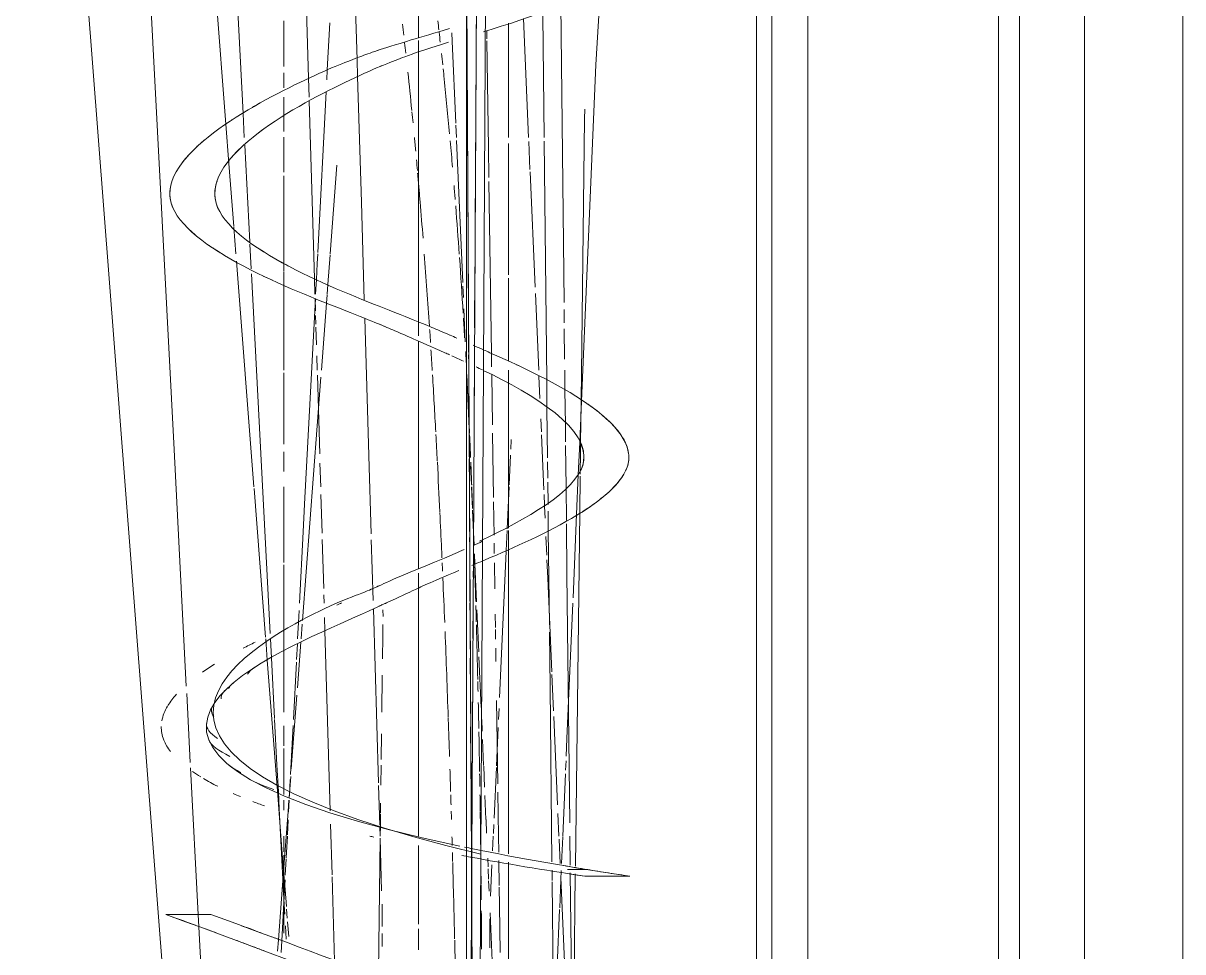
# Model space of a CAD drawing. Header units: inches. Extents: x -2349 to 1043, y -456 to 2193.
# Drawn here: x 992.51 to 998.95, y 372.18 to 377.34 of the extents above; entities that cross this region are included whole.
import ezdxf

# ---------------------------------------------------------------- set-up
doc = ezdxf.new("R2010")
doc.units = ezdxf.units.IN
doc.header["$MEASUREMENT"] = 0
for name, color, linetype, lineweight in [('5033_00_7th-9th Floors_Updated_dwg', 8, 'Continuous', 9), ('A-Shell', 7, 'Continuous', 9), ('A-WALL', 113, 'Continuous', 13), ('I-FURN', 30, 'Continuous', 9)]:
    doc.layers.add(name, color=color, linetype=linetype, lineweight=lineweight)

# ---------------------------------------------------------------- blocks, each defined once
blk = doc.blocks.new('5033_00_7th-9th Floors_Updated_dwg-8585573-7TH FLOOR POWER _ SIGNAL')
at = {"layer": 'A-Shell'}
for p, q in [((993.9543, 197.0785), (993.9543, 197.3324)), ((993.9543, 197.3324), (993.9543, 197.0785)), ((993.9543, 196.9604), (993.9543, 197.0443)), ((993.9543, 197.0443), (993.9543, 196.9604)), ((993.9543, 196.4908), (993.9543, 196.6851)), ((993.9543, 196.6851), (993.9543, 196.4908)), ((993.9543, 194.9785), (993.9543, 195.3765)), ((993.9543, 195.3765), (993.9543, 194.9785)), ((993.9543, 194.8265), (993.9543, 194.9361)), ((993.9543, 194.9361), (993.9543, 194.8265)), ((993.9543, 194.3206), (993.9543, 194.7429)), ((993.9543, 194.7429), (993.9543, 194.3206)), ((993.9543, 193.302), (993.9543, 193.4135)), ((993.9543, 193.4135), (993.9543, 193.302)), ((993.9543, 193.0322), (993.9543, 193.2876)), ((993.9543, 193.2876), (993.9543, 193.0322)), ((993.9543, 192.9442), (993.9543, 193.001)), ((993.9543, 193.001), (993.9543, 192.9442)), ((993.9543, 192.7129), (993.9543, 192.8009)), ((993.9543, 192.8009), (993.9543, 192.7129))]:
    blk.add_line(p, q, dxfattribs=at)
at = {"layer": 'A-Shell', "flags": 128}
for points in [[(993.9543, 196.717), (993.9543, 196.8032), (993.9543, 196.9079)], [(993.9543, 196.9079), (993.9543, 196.8032), (993.9543, 196.717)], [(993.9543, 195.9423), (993.9543, 195.989), (993.9543, 196.4704)], [(993.9543, 196.4704), (993.9543, 195.989), (993.9543, 195.9423)], [(993.9543, 195.3903), (993.9543, 195.8648), (993.9543, 195.9397)], [(993.9543, 195.9397), (993.9543, 195.8648), (993.9543, 195.3903)], [(993.9543, 193.4902), (993.9543, 193.8279), (993.9543, 193.9515), (993.9543, 194.3077)], [(993.9543, 194.3077), (993.9543, 193.9515), (993.9543, 193.8279), (993.9543, 193.4902)], [(993.9543, 192.2615), (993.9543, 192.3609), (993.9543, 192.5885), (993.9543, 192.6944)], [(993.9543, 192.6944), (993.9543, 192.5885), (993.9543, 192.3609), (993.9543, 192.2615)]]:
    blk.add_lwpolyline(points, dxfattribs=at)
blk = doc.blocks.new('Walls 1 - Walls 1-7438491-7TH FLOOR POWER _ SIGNAL')
at = {"layer": 'A-WALL', "lineweight": 9}
for p, q in [((996.8682, 298.7759), (996.8682, 435.4699)), ((998.4077, 435.4573), (998.4077, 298.7888)), ((998.046, 435.2491), (998.046, 298.7759)), ((997.9288, 435.1857), (997.9288, 298.7759)), ((998.9543, 434.4744), (998.9543, 299.7716)), ((996.5843, 401.0965), (996.5843, 334.6334)), ((996.6695, 401.0965), (996.6695, 334.6334))]:
    blk.add_line(p, q, dxfattribs=at)
blk = doc.blocks.new('Curtains_and_Valance_14992 - Curtains_and_Valance_14992-7816730-7TH FLOOR POWER _ SIGNAL')
at = {"layer": 'I-FURN'}
for p, q in [((-0.25, -0.3576), (-0.25, 0.8681)), ((0.1471, -24), (0.017, 0)), ((0.017, 0), (0.017, -24)), ((-0.7576, -0.5365), (-0.7439, -0.2746)), ((0.017, -0.2937), (0.017, -0.3523)), ((0.0185, -0.2766), (0.0189, -0.3463)), ((0.25, -0.2766), (0.25, -0.9111)), ((-0.25, -1.9369), (-0.25, -0.3733)), ((0.017, -0.3523), (0.017, -1.6242)), ((0.0189, -0.3518), (0.0232, -1.1481)), ((-0.7605, -0.5921), (-0.7576, -0.5365)), ((-0.8105, -1.551), (-0.764, -0.6586)), ((0.6737, -0.7537), (0.673, -0.8084)), ((0.673, -0.8084), (0.6538, -2.3753)), ((0.25, -0.9457), (0.25, -1.6746)), ((-0.7047, -1.0665), (-0.7418, -1.5584)), ((0.0232, -1.1484), (0.0255, -1.5584)), ((-0.8137, -1.6122), (-0.8109, -1.5584)), ((-0.7422, -1.5642), (-0.7547, -1.7293)), ((0.0256, -1.5842), (0.0274, -1.9155)), ((-0.8183, -1.7005), (-0.8137, -1.6122)), ((0.017, -1.641), (0.017, -2.0512)), ((-0.8227, -1.7832), (-0.8183, -1.7005)), ((-0.7547, -1.7293), (-0.7587, -1.7832)), ((0.25, -1.6934), (0.25, -1.7838)), ((-0.759, -1.787), (-0.7624, -1.8324)), ((0.25, -1.7838), (0.25, -2.1555)), ((-0.8836, -2.95), (-0.824, -1.8078)), ((-0.7624, -1.8324), (-0.7906, -2.2058)), ((-0.25, -2.0152), (-0.25, -1.9369)), ((0.0276, -1.9516), (0.0282, -2.0561)), ((-0.25, -3.3092), (-0.25, -2.0437)), ((0.017, -2.0512), (0.017, -2.1014)), ((0.0282, -2.0561), (0.0284, -2.1044)), ((0.017, -2.1027), (0.017, -2.1632)), ((0.0285, -2.1201), (0.0288, -2.1685)), ((-0.7935, -2.2441), (-0.8956, -3.5972)), ((0.017, -2.2481), (0.017, -2.9379)), ((0.029, -2.2058), (0.0311, -2.5917)), ((0.25, -2.2058), (0.25, -2.2802)), ((0.25, -2.2802), (0.25, -3.0832)), ((0.646, -2.6076), (0.6559, -2.3768)), ((0.6538, -2.3753), (0.6509, -2.6136)), ((0.0311, -2.5917), (0.0315, -2.6685)), ((0.6383, -2.7866), (0.646, -2.6076)), ((0.6509, -2.6136), (0.6503, -2.6621)), ((0.0316, -2.6976), (0.0324, -2.8456)), ((0.254, -2.8421), (0.2615, -2.6784)), ((0.6503, -2.6621), (0.6488, -2.7826)), ((0.6288, -3.0063), (0.6383, -2.7866)), ((0.6487, -2.7946), (0.6462, -2.9959)), ((0.0325, -2.8533), (0.033, -2.9413)), ((0.25, -2.9302), (0.2535, -2.8533)), ((-0.8916, -3.1042), (-0.8836, -2.95)), ((0.017, -2.9379), (0.017, -2.9965)), ((0.033, -2.9483), (0.0334, -3.0232)), ((0.2428, -3.0875), (0.25, -2.9302)), ((0.0334, -3.0232), (0.0338, -3.1027)), ((0.6088, -3.4715), (0.6288, -3.0063)), ((0.6462, -2.9959), (0.6221, -4.9627)), ((0.017, -3.0375), (0.017, -3.1552)), ((-0.9123, -3.5006), (-0.8916, -3.1042)), ((0.034, -3.1359), (0.0343, -3.1868)), ((0.2373, -3.2087), (0.2424, -3.0965)), ((0.25, -3.0965), (0.25, -3.2028)), ((0.2001, -4.0258), (0.2371, -3.2139)), ((0.25, -3.2028), (0.25, -4.8942)), ((0.017, -3.247), (0.017, -3.3021)), ((-0.25, -3.3875), (-0.25, -3.3331)), ((0.017, -3.3053), (0.017, -3.3499)), ((0.017, -3.3499), (0.017, -3.4176)), ((0.0351, -3.3315), (0.0356, -3.4347)), ((-0.25, -3.9709), (-0.25, -3.3875)), ((0.017, -3.4176), (0.017, -3.5006)), ((0.0356, -3.4347), (0.0359, -3.4887)), ((-0.9179, -3.6073), (-0.9144, -3.5413)), ((-0.4475, -3.574), (-0.448, -3.5377)), ((0.036, -3.5006), (0.0364, -3.5804)), ((0.5752, -4.2526), (0.6076, -3.5006)), ((-0.9227, -3.6998), (-0.9179, -3.6073)), ((0.0365, -3.5982), (0.0374, -3.7566)), ((-0.8971, -3.6174), (-0.9033, -3.6998)), ((-0.4489, -3.6843), (-0.4481, -3.6186)), ((0.017, -3.6321), (0.017, -3.6979)), ((-0.9286, -3.8136), (-0.9241, -3.7279)), ((-0.9046, -3.7175), (-0.9238, -3.9718)), ((-0.4505, -3.8104), (-0.4489, -3.6843)), ((0.017, -3.7387), (0.017, -3.8022)), ((-0.9461, -4.1479), (-0.9294, -3.8294)), ((0.017, -3.869), (0.017, -4.0076)), ((0.0376, -3.8055), (0.0386, -3.9887)), ((-0.4544, -4.1066), (-0.4517, -3.9001)), ((-0.25, -4.7953), (-0.25, -3.9709)), ((-0.9269, -4.012), (-0.9578, -4.4221)), ((0.017, -4.0463), (0.017, -4.2226)), ((0.0388, -4.0199), (0.0393, -4.1148)), ((0.1946, -4.1479), (0.1974, -4.0859)), ((-0.962, -4.4533), (-0.9477, -4.1799)), ((0.0397, -4.1878), (0.0407, -4.3727)), ((-0.4578, -4.3696), (-0.4559, -4.227)), ((0.017, -4.236), (0.017, -4.3737)), ((0.1829, -4.4058), (0.1926, -4.1926)), ((0.5709, -4.3515), (0.5752, -4.2526)), ((0.5676, -4.4292), (0.5699, -4.3763)), ((-0.4596, -4.512), (-0.4582, -4.4008)), ((0.017, -4.4287), (0.017, -4.6687)), ((0.0408, -4.3891), (0.0418, -4.568)), ((0.1697, -4.6953), (0.1825, -4.4135)), ((0.5519, -4.7953), (0.5668, -4.4488)), ((-0.961, -4.4651), (-0.9697, -4.5806)), ((-0.9682, -4.5714), (-0.9634, -4.4809)), ((0.0418, -4.568), (0.0422, -4.6504)), ((-0.9708, -4.5952), (-0.9757, -4.6591)), ((-0.9728, -4.6599), (-0.9694, -4.5952)), ((-0.4616, -4.6671), (-0.4609, -4.6121)), ((-0.9757, -4.6593), (-0.9971, -4.9426)), ((-0.9795, -4.7887), (-0.9751, -4.7044)), ((-0.4625, -4.7363), (-0.4616, -4.6709)), ((0.017, -4.6863), (0.017, -4.7825)), ((-0.4633, -4.7953), (-0.4625, -4.7363)), ((0.0426, -4.7234), (0.0429, -4.7677)), ((0.1658, -4.7811), (0.168, -4.732)), ((-0.9862, -4.9165), (-0.9798, -4.7953)), ((-0.473, -5.5504), (-0.4634, -4.8078)), ((0.1614, -4.8779), (0.1651, -4.7953)), ((0.5453, -4.9486), (0.5516, -4.8004)), ((-0.25, -5.2849), (-0.25, -4.8481)), ((-0.9975, -4.9479), (-1.0008, -4.9923)), ((-0.9912, -5.013), (-0.9865, -4.9226)), ((0.017, -4.9238), (0.017, -4.9891)), ((0.0436, -4.9121), (0.0448, -5.1248)), ((0.15, -5.1288), (0.1578, -4.956)), ((0.25, -4.9402), (0.25, -5.9239)), ((-1.0008, -4.9923), (-1.0294, -5.3715)), ((0.017, -4.9985), (0.017, -5.1847)), ((0.5347, -5.1945), (0.5436, -4.9876)), ((0.6885, -4.9816), (0.5774, -4.9816)), ((0.5774, -4.9816), (0.6885, -4.9816)), ((0.6215, -5.006), (0.6074, -6.158)), ((0.6745, -5.0184), (0.9245, -5.0184)), ((0.6745, -5.0184), (0.9245, -5.0184)), ((-1.0103, -5.3786), (-0.9954, -5.0943)), ((-0.9954, -5.0943), (-0.9925, -5.0378)), ((0.017, -5.195), (0.017, -5.2583)), ((0.0451, -5.1832), (0.0456, -5.2707)), ((0.5207, -5.5187), (0.5343, -5.2035)), ((0.017, -5.2741), (0.017, -5.3769)), ((0.1462, -5.4166), (0.1471, -5.2556)), ((-0.25, -5.4271), (-0.25, -5.312)), ((0.0458, -5.3068), (0.0465, -5.4339)), ((-1.0294, -5.3715), (-1.0342, -5.4352)), ((-1.0136, -5.4428), (-1.0103, -5.3786))]:
    blk.add_line(p, q, dxfattribs=at)
at = {"layer": 'I-FURN', "flags": 128}
for points in [[(0.6559, -2.3768), (0.7363, -0.5087), (0.7641, -0.0482)], [(0.263, -2.644), (0.2653, -2.5929), (0.2655, -2.5917)]]:
    blk.add_lwpolyline(points, dxfattribs=at)
at = {"layer": 'I-FURN'}
for points, knots in [([(0.1114, -0.3245), (0.3644, -0.2478), (1.2392, 0.046), (0.6104, 0.5582), (0.2111, 0.7661), (0.1229, 0.8094)], [1.3138512, 1.3138512, 1.3138512, 1.3138512, 1.3968453, 1.5235391, 1.5664373, 1.5664373, 1.5664373, 1.5664373]), ([(-0.0782, -0.306), (-0.1582, -0.3309), (-0.4609, -0.419), (-0.554, -0.4558), (-0.8804, -0.5746), (-2.2025, -1.2776), (-0.5415, -1.9172), (-0.4091, -1.9746), (-0.2524, -2.0424), (-0.0866, -2.1157), (-0.0778, -2.1196)], [1.2152984, 1.2152984, 1.2152984, 1.2152984, 1.2403025, 1.3179444, 1.394953, 1.535404, 1.6679714, 1.7545324, 1.8301397, 1.8342917, 1.8342917, 1.8342917, 1.8342917]), ([(-0.0754, -2.0107), (-0.0969, -2.0015), (-0.183, -1.9644), (-0.2914, -1.9172), (-1.9526, -1.2776), (-0.6304, -0.5746), (-0.3111, -0.4584), (-0.2307, -0.4268), (-0.0833, -0.3825)], [0.7580723, 0.7580723, 0.7580723, 0.7580723, 0.7810535, 0.8676145, 1.0001819, 1.1406329, 1.2176415, 1.2888935, 1.2888935, 1.2888935, 1.2888935]), ([(-1.607, -1.3218), (-1.615, -1.3069), (-1.6266, -1.2793), (-1.6315, -1.2515), (-1.6325, -1.2388)], [-1.54336277, -1.54336277, -1.54336277, -1.54336277, -1.53540402, -1.52870621, -1.52870621, -1.52870621, -1.52870621]), ([(-1.3825, -1.2388), (-1.3815, -1.2515), (-1.3765, -1.2798), (-1.3646, -1.3079), (-1.3562, -1.3233)], [-1.00687971, -1.00687971, -1.00687971, -1.00687971, -1.00018189, -0.99195568, -0.99195568, -0.99195568, -0.99195568]), ([(0.0955, -3.27), (0.3939, -3.1463), (1.4312, -2.6845), (0.4014, -2.2212), (0.1237, -2.0981), (0.113, -2.0934)], [0.4505281, 0.4505281, 0.4505281, 0.4505281, 0.5672579, 0.7054462, 0.7112009, 0.7112009, 0.7112009, 0.7112009]), ([(0.11, -2.2064), (0.3858, -2.3399), (0.9762, -2.686), (0.3462, -3.0353), (0.0891, -3.1562)], [1.8606289, 1.8606289, 1.8606289, 1.8606289, 1.968328, 2.0546048, 2.0546048, 2.0546048, 2.0546048]), ([(0.6527, -2.7623), (0.6583, -2.75), (0.667, -2.7243), (0.6694, -2.6988), (0.669, -2.6856)], [-1.97521935, -1.97521935, -1.97521935, -1.97521935, -1.96832801, -1.9609627, -1.9609627, -1.9609627, -1.9609627]), ([(0.919, -2.6856), (0.9194, -2.6988), (0.9171, -2.7244), (0.9081, -2.75), (0.9024, -2.7623)], [-0.57462321, -0.57462321, -0.57462321, -0.57462321, -0.5672579, -0.56036656, -0.56036656, -0.56036656, -0.56036656]), ([(-0.0465, -3.2245), (-0.1271, -3.2592), (-0.436, -3.384), (-0.5034, -3.4284), (-1.0073, -3.5917), (-2.0709, -4.3842), (0.097, -4.8962)], [2.0717592, 2.0717592, 2.0717592, 2.0717592, 2.1002012, 2.1895577, 2.2955795, 2.5178076, 2.5178076, 2.5178076, 2.5178076]), ([(-0.0198, -4.8516), (-2.3649, -4.3591), (-0.6171, -3.5874), (-0.2766, -3.4296), (-0.1978, -3.3906), (-0.0254, -3.3197)], [0.0245387, 0.0245387, 0.0245387, 0.0245387, 0.2400064, 0.3460282, 0.4329049, 0.4329049, 0.4329049, 0.4329049])]:
    blk.add_open_spline(points, degree=3, knots=knots, dxfattribs=at)
for points in [[(-0.4798, -0.4285), (-0.466, -0.4239), (-0.4505, -0.4188), (-0.4324, -0.413)], [(-0.453, -0.5125), (-0.4585, -0.5148), (-0.4641, -0.5171), (-0.47, -0.5196)], [(-1.1815, -0.7486), (-1.1623, -0.7373), (-1.143, -0.7264), (-1.1238, -0.7157)], [(-1.291, -0.8161), (-1.2865, -0.8132), (-1.2819, -0.8102), (-1.2774, -0.8073)], [(-1.0983, -0.8551), (-1.1141, -0.8663), (-1.1295, -0.8776), (-1.1445, -0.8891)], [(-1.4858, -0.9659), (-1.4719, -0.9528), (-1.4572, -0.9398), (-1.4419, -0.927)], [(-1.5702, -1.0597), (-1.5577, -1.0426), (-1.5437, -1.0256), (-1.5283, -1.0088)], [(-1.2459, -0.9756), (-1.2605, -0.9897), (-1.2743, -1.004), (-1.287, -1.0185)], [(-1.3709, -1.1541), (-1.3804, -1.1823), (-1.3846, -1.2106), (-1.3825, -1.2388)], [(-1.6325, -1.2388), (-1.6338, -1.2214), (-1.6327, -1.2039), (-1.6295, -1.1865)], [(-1.4781, -1.4651), (-1.4965, -1.4503), (-1.5136, -1.4353), (-1.5292, -1.4201)], [(-1.332, -1.5656), (-1.3607, -1.5483), (-1.3882, -1.5307), (-1.4142, -1.5127)], [(-1.135, -1.5324), (-1.1204, -1.5419), (-1.1053, -1.5514), (-1.0899, -1.5608)], [(-1.0128, -1.6055), (-0.997, -1.6142), (-0.981, -1.6228), (-0.9648, -1.6313)], [(-1.0631, -1.7056), (-1.08, -1.6979), (-1.0969, -1.6899), (-1.1137, -1.6819)], [(-0.4352, -1.9635), (-0.4451, -1.9594), (-0.4557, -1.9549), (-0.4675, -1.9501)], [(-0.0748, -2.011), (-0.0631, -2.0161), (-0.0504, -2.0216), (-0.0364, -2.0277)], [(-0.0646, -2.1255), (-0.0441, -2.1347), (-0.0226, -2.1444), (-0.0002, -2.1546)], [(0.111, -2.0925), (0.0904, -2.0834), (0.0714, -2.075), (0.0539, -2.0673)], [(0.0696, -2.187), (0.0814, -2.1926), (0.0933, -2.1983), (0.1054, -2.2041)], [(0.2942, -2.1751), (0.3136, -2.1841), (0.3334, -2.1935), (0.3535, -2.2032)], [(0.6554, -2.3698), (0.6895, -2.3922), (0.722, -2.4152), (0.7516, -2.4388)], [(0.7762, -2.4593), (0.7992, -2.479), (0.8201, -2.4989), (0.8385, -2.5192)], [(0.8383, -2.5192), (0.8614, -2.5448), (0.8805, -2.5708), (0.8944, -2.5971)], [(0.669, -2.6856), (0.6683, -2.6588), (0.6611, -2.6322), (0.6485, -2.6058)], [(0.9033, -2.6164), (0.9129, -2.6393), (0.9185, -2.6624), (0.9191, -2.6856)], [(0.8921, -2.7829), (0.8773, -2.8087), (0.8565, -2.8344), (0.8309, -2.8598)], [(0.8318, -2.8599), (0.8099, -2.8821), (0.7843, -2.9042), (0.7557, -2.926)], [(0.7287, -2.9467), (0.696, -2.9704), (0.66, -2.9936), (0.6218, -3.0162)], [(0.1044, -3.1569), (0.0874, -3.1648), (0.0704, -3.1726), (0.0534, -3.1802)], [(0.003, -3.2029), (-0.0137, -3.2103), (-0.0303, -3.2174), (-0.0467, -3.2244)], [(0.0454, -3.2907), (0.0614, -3.2841), (0.0782, -3.2772), (0.0955, -3.27)], [(-0.4823, -3.408), (-0.4801, -3.4069), (-0.4778, -3.4059), (-0.4754, -3.4048)], [(-0.7041, -3.5109), (-0.6948, -3.5068), (-0.6861, -3.5028), (-0.6777, -3.499)], [(-0.4541, -3.5109), (-0.4592, -3.5133), (-0.4649, -3.5156), (-0.4711, -3.518)], [(-0.4277, -3.499), (-0.4361, -3.5028), (-0.4462, -3.5066), (-0.4575, -3.5106)], [(-1.2263, -3.7516), (-1.2038, -3.74), (-1.1812, -3.7287), (-1.1588, -3.7178)], [(-1.4516, -3.8839), (-1.4301, -3.869), (-1.4077, -3.8544), (-1.3846, -3.8401)], [(-1.1603, -3.8563), (-1.1801, -3.869), (-1.1938, -3.8822), (-1.202, -3.8957)], [(-1.3267, -3.986), (-1.3419, -4.0013), (-1.3489, -4.017), (-1.3485, -4.033)], [(-1.2826, -3.9456), (-1.2937, -3.9549), (-1.3016, -3.9645), (-1.3065, -3.9742)], [(-1.6439, -4.0696), (-1.6311, -4.0485), (-1.6153, -4.0277), (-1.597, -4.0074)], [(-1.6777, -4.1552), (-1.6727, -4.1272), (-1.6618, -4.0998), (-1.6459, -4.0729)], [(-1.3939, -4.0696), (-1.4066, -4.0905), (-1.4041, -4.112), (-1.3887, -4.1339)], [(-1.6666, -4.2616), (-1.6767, -4.2361), (-1.6811, -4.2109), (-1.6807, -4.186)], [(-1.4297, -4.1693), (-1.4325, -4.1964), (-1.4105, -4.224), (-1.3688, -4.2522)], [(-1.6294, -4.3261), (-1.646, -4.3044), (-1.6582, -4.2829), (-1.6666, -4.2616)], [(-1.4166, -4.2616), (-1.4049, -4.2914), (-1.3633, -4.3216), (-1.2991, -4.3523)], [(-1.4612, -4.4668), (-1.4776, -4.4568), (-1.493, -4.4469), (-1.5074, -4.437)], [(-1.3032, -4.4027), (-1.2875, -4.4155), (-1.2659, -4.4284), (-1.2391, -4.4413)], [(-1.3668, -4.5188), (-1.3952, -4.5045), (-1.4214, -4.4904), (-1.4455, -4.4762)], [(-1.1936, -4.4773), (-1.16, -4.4969), (-1.1127, -4.5166), (-1.0547, -4.5363)], [(-1.2409, -4.576), (-1.2544, -4.5704), (-1.2676, -4.5648), (-1.2804, -4.5592)], [(-1.1065, -4.6277), (-1.1291, -4.6196), (-1.151, -4.6115), (-1.172, -4.6035)], [(-0.498, -4.801), (-0.5055, -4.7993), (-0.5129, -4.7975), (-0.5203, -4.7958)], [(0.0513, -4.8663), (0.0362, -4.8632), (0.0211, -4.8601), (0.0062, -4.857)], [(0.9245, -5.0184), (0.5919, -4.9683), (0.3024, -4.9174), (0.0513, -4.8663)], [(-0.0103, -4.9032), (0.006, -4.9063), (0.0228, -4.9094), (0.0399, -4.9125)], [(0.0391, -4.9125), (0.2309, -4.948), (0.4422, -4.9834), (0.6745, -5.0184)], [(0.5566, -4.9598), (0.5997, -4.967), (0.6448, -4.9743), (0.6906, -4.9815)], [(0.5772, -5.0036), (0.6096, -5.0086), (0.642, -5.0135), (0.6745, -5.0184)], [(0.9245, -5.0184), (0.8851, -5.0125), (0.8064, -5.0004), (0.7278, -4.9879), (0.6885, -4.9816)]]:
    blk.add_open_spline(points, degree=3, dxfattribs=at)
blk = doc.blocks.new('Curtains_and_Valance_14992 - Curtains_and_Valance_14992-V34-7TH FLOOR POWER _ SIGNAL')
at = {"layer": 'I-FURN'}
for p, q in [((-2.4487, 24), (-1.4777, 11.4361)), ((-1.6119, 16.8894), (-1.982, 24)), ((0.017, 24), (0.017, 0)), ((0.017, 0), (0.1471, 24)), ((-0.8614, 18.917), (-0.9083, 20.5052)), ((-0.25, 19.1424), (-0.25, 20.3681)), ((0.25, 19.2234), (0.25, 18.5889)), ((0.4403, 19.2654), (0.4477, 18.5889)), ((-0.0628, 19.1233), (-0.0648, 19.1698)), ((-0.25, 17.5631), (-0.25, 19.1267)), ((-0.043, 18.6678), (-0.0628, 19.1233)), ((-0.8583, 18.8117), (-0.8614, 18.917)), ((-0.8286, 17.8042), (-0.8577, 18.7914)), ((-0.0396, 18.5889), (-0.0425, 18.6564)), ((-0.0045, 17.7815), (-0.0388, 18.5711)), ((0.25, 18.5543), (0.25, 17.8254)), ((0.4479, 18.5673), (0.4624, 17.2392)), ((-0.826, 17.7168), (-0.8286, 17.8042)), ((0.25, 17.8066), (0.25, 17.7162)), ((-0.001, 17.6991), (-0.0037, 17.7609)), ((-0.8233, 17.6253), (-0.8253, 17.6927)), ((0.25, 17.7162), (0.25, 17.3445)), ((0.0097, 17.452), (0.0018, 17.6363)), ((-0.8211, 17.5509), (-0.8225, 17.5982)), ((-0.25, 17.4848), (-0.25, 17.5631)), ((-0.8177, 17.4362), (-0.8206, 17.5342)), ((-0.25, 16.1908), (-0.25, 17.4563)), ((-0.8135, 17.2942), (-0.8159, 17.3751)), ((0.0147, 17.3379), (0.0121, 17.3981)), ((0.25, 17.2942), (0.25, 17.2198)), ((-0.7998, 16.8294), (-0.8127, 17.2663)), ((0.0307, 16.9684), (0.0177, 17.2699)), ((0.25, 17.2198), (0.25, 16.4168)), ((0.4624, 17.2392), (0.4641, 17.0836)), ((0.4641, 17.0836), (0.4671, 16.8069)), ((0.0356, 16.857), (0.0315, 16.9505)), ((-1.5416, 15.5372), (-1.6119, 16.8894)), ((0.0376, 16.8095), (0.0356, 16.8567)), ((-0.7944, 16.6467), (-0.7983, 16.7779)), ((0.4674, 16.7852), (0.4684, 16.6939)), ((0.0442, 16.6587), (0.0397, 16.7614)), ((0.0499, 16.5258), (0.0447, 16.6467)), ((0.4686, 16.6729), (0.47, 16.5482)), ((-0.7868, 16.3889), (-0.7932, 16.6039)), ((0.0557, 16.3923), (0.0504, 16.5156)), ((0.4704, 16.5099), (0.4715, 16.4035)), ((0.0587, 16.3246), (0.0557, 16.3923)), ((0.25, 16.4035), (0.25, 16.2972)), ((0.4715, 16.4035), (0.4773, 15.8791)), ((-0.7777, 16.08), (-0.7858, 16.3538)), ((0.0633, 16.2172), (0.0609, 16.2743)), ((0.25, 16.2972), (0.25, 14.6058)), ((0.0725, 16.0062), (0.0633, 16.2172)), ((-0.25, 16.1125), (-0.25, 16.1669)), ((-0.25, 15.5291), (-0.25, 16.1125)), ((-0.7753, 15.9994), (-0.7767, 16.0463)), ((0.0845, 15.7286), (0.0744, 15.9626)), ((-0.7708, 15.8459), (-0.773, 15.9198)), ((-0.7523, 15.2197), (-0.7708, 15.8459)), ((0.4777, 15.8373), (0.4811, 15.5317)), ((0.098, 15.4186), (0.0858, 15.7002)), ((-1.5195, 15.1136), (-1.5395, 15.4979)), ((-0.25, 14.7047), (-0.25, 15.5291)), ((0.4811, 15.5317), (0.4917, 14.5613)), ((0.1037, 15.2872), (0.1009, 15.3521)), ((-0.7413, 14.8455), (-0.7523, 15.2197)), ((0.1119, 15.0971), (0.1057, 15.2416)), ((0.1172, 14.9762), (0.1121, 15.0939)), ((-1.4756, 14.2689), (-1.518, 15.0836)), ((0.1249, 14.7973), (0.1192, 14.9296)), ((-0.7308, 14.49), (-0.7391, 14.7715)), ((0.1283, 14.7206), (0.125, 14.7959)), ((-0.25, 14.2151), (-0.25, 14.6519)), ((0.1364, 14.534), (0.1343, 14.5811)), ((0.1394, 14.4651), (0.1369, 14.5225)), ((0.25, 14.5598), (0.25, 13.5761)), ((0.4922, 14.5152), (0.4928, 14.4583)), ((-0.7167, 14.0118), (-0.7304, 14.4775)), ((0.1423, 14.3983), (0.1398, 14.4556)), ((0.4929, 14.4501), (0.4988, 13.9095)), ((-1.472, 14.2004), (-1.4756, 14.2689)), ((0.161, 13.9658), (0.1475, 14.2782)), ((-1.336, 11.5862), (-1.472, 14.2004)), ((-0.25, 14.0729), (-0.25, 14.188))]:
    blk.add_line(p, q, dxfattribs=at)
for points in [[(-0.3394, 19.2178), (-0.337, 19.1975), (-0.3347, 19.1771), (-0.3323, 19.1568)], [(-0.1372, 19.1866), (-0.1391, 19.203), (-0.141, 19.2194), (-0.1429, 19.2358)], [(-0.1293, 19.1173), (-0.1314, 19.1361), (-0.1335, 19.1549), (-0.1357, 19.1737)], [(-0.3276, 19.1151), (-0.3253, 19.0955), (-0.3231, 19.0759), (-0.321, 19.0564)], [(-0.1155, 18.992), (-0.1178, 19.0132), (-0.1201, 19.0344), (-0.1224, 19.0556)], [(-0.1074, 18.9148), (-0.1093, 18.9333), (-0.1113, 18.9519), (-0.1132, 18.9704)], [(-0.3096, 18.9519), (-0.302, 18.8806), (-0.2947, 18.8093), (-0.2876, 18.7381)], [(-0.0776, 18.6085), (-0.0869, 18.7097), (-0.0967, 18.8109), (-0.1072, 18.9122)], [(-0.2869, 18.7307), (-0.2849, 18.7101), (-0.2829, 18.6896), (-0.2809, 18.6691)], [(-0.2732, 18.5883), (-0.2708, 18.5629), (-0.2684, 18.5376), (-0.2661, 18.5123)], [(-0.0612, 18.4224), (-0.0653, 18.4711), (-0.0696, 18.5199), (-0.074, 18.5686)], [(-0.2618, 18.4643), (-0.2599, 18.4442), (-0.2582, 18.4242), (-0.2564, 18.4041)], [(-0.2551, 18.3891), (-0.2527, 18.3623), (-0.2504, 18.3355), (-0.2481, 18.3087)], [(-0.0464, 18.2425), (-0.0485, 18.2687), (-0.0506, 18.2949), (-0.0528, 18.3212)], [(-0.2481, 18.3087), (-0.2459, 18.2829), (-0.2437, 18.2571), (-0.2415, 18.2314)], [(-0.2415, 18.2308), (-0.2358, 18.163), (-0.2303, 18.0953), (-0.225, 18.0276)], [(-0.0237, 17.9402), (-0.03, 18.0291), (-0.0366, 18.1182), (-0.0436, 18.2073)], [(-0.2182, 17.9402), (-0.208, 17.8061), (-0.1984, 17.6722), (-0.1895, 17.5385)], [(-0.002, 17.6124), (-0.0083, 17.7149), (-0.015, 17.8176), (-0.0223, 17.9204)], [(0.003, 17.5305), (0.0019, 17.5485), (0.0008, 17.5666), (-0.0003, 17.5846)], [(-0.1811, 17.4085), (-0.1786, 17.3697), (-0.1762, 17.3309), (-0.1739, 17.2921)], [(0.0197, 17.2272), (0.0186, 17.2488), (0.0174, 17.2704), (0.0163, 17.2921)], [(-0.1724, 17.2682), (-0.1661, 17.1623), (-0.1601, 17.0565), (-0.1543, 16.951)], [(0.0289, 17.0388), (0.0268, 17.0844), (0.0246, 17.1299), (0.0223, 17.1755)], [(0.0333, 16.9437), (0.032, 16.9721), (0.0307, 17.0005), (0.0294, 17.0289)], [(-0.1536, 16.9369), (-0.1509, 16.8878), (-0.1483, 16.8387), (-0.1458, 16.7897)], [(0.0368, 16.8646), (0.0358, 16.8882), (0.0347, 16.9118), (0.0337, 16.9354)], [(0.0392, 16.8095), (0.0384, 16.8277), (0.0376, 16.8458), (0.0368, 16.864)], [(-0.1455, 16.7842), (-0.1407, 16.6914), (-0.1361, 16.5987), (-0.1317, 16.5062)], [(0.0455, 16.655), (0.0438, 16.6975), (0.0421, 16.74), (0.0403, 16.7825)], [(0.0502, 16.5337), (0.0488, 16.5709), (0.0474, 16.6082), (0.0459, 16.6455)], [(-0.1315, 16.5025), (-0.1283, 16.4345), (-0.1251, 16.3665), (-0.1221, 16.2986)], [(0.058, 16.3197), (0.0559, 16.3792), (0.0538, 16.4387), (0.0516, 16.4983)], [(-0.1221, 16.2983), (-0.1213, 16.2826), (-0.1206, 16.267), (-0.12, 16.2513)], [(0.0614, 16.2156), (0.0608, 16.2346), (0.0602, 16.2536), (0.0596, 16.2725)], [(-0.1187, 16.2229), (-0.118, 16.2076), (-0.1173, 16.1922), (-0.1167, 16.1769)], [(0.0654, 16.0898), (0.0643, 16.1267), (0.0631, 16.1637), (0.0619, 16.2007)], [(-0.115, 16.1382), (-0.1115, 16.056), (-0.1081, 15.9739), (-0.1048, 15.8919)], [(0.0679, 16.008), (0.0671, 16.0353), (0.0663, 16.0625), (0.0654, 16.0898)], [(0.0711, 15.8962), (0.0703, 15.9263), (0.0694, 15.9564), (0.0685, 15.9865)], [(0.0793, 15.5741), (0.077, 15.6754), (0.0744, 15.7769), (0.0716, 15.8786)], [(-0.1028, 15.8418), (-0.0964, 15.6817), (-0.0906, 15.5222), (-0.0851, 15.3632)], [(0.0808, 15.5075), (0.0804, 15.5261), (0.08, 15.5446), (0.0796, 15.5632)], [(0.0838, 15.3679), (0.0833, 15.3941), (0.0827, 15.4203), (0.0822, 15.4465)], [(-0.085, 15.3601), (-0.0849, 15.3574), (-0.0848, 15.3547), (-0.0847, 15.3521)], [(-0.0847, 15.3521), (-0.0824, 15.2837), (-0.0801, 15.2155), (-0.0779, 15.1473)], [(0.0841, 15.352), (0.084, 15.3573), (0.0839, 15.3626), (0.0838, 15.3679)], [(0.0851, 15.3023), (0.0848, 15.3189), (0.0845, 15.3354), (0.0841, 15.352)], [(0.0869, 15.2119), (0.0864, 15.236), (0.086, 15.2601), (0.0855, 15.2842)], [(0.0895, 15.0632), (0.0887, 15.1124), (0.0878, 15.1615), (0.0869, 15.2108)], [(-0.0756, 15.0768), (-0.0743, 15.0355), (-0.073, 14.9942), (-0.0718, 14.953)], [(0.0908, 14.9793), (0.0905, 15.0029), (0.0901, 15.0264), (0.0897, 15.05)], [(-0.0712, 14.9332), (-0.0706, 14.9149), (-0.0701, 14.8967), (-0.0695, 14.8784)], [(0.0929, 14.8419), (0.0924, 14.8727), (0.092, 14.9035), (0.0915, 14.9343)], [(-0.0685, 14.8432), (-0.068, 14.8277), (-0.0675, 14.8121), (-0.0671, 14.7965)], [(0.0955, 14.644), (0.0947, 14.7087), (0.0938, 14.7734), (0.0929, 14.8383)], [(-0.0643, 14.7008), (-0.0639, 14.6845), (-0.0634, 14.6683), (-0.0629, 14.652)], [(-0.0619, 14.6137), (-0.0614, 14.5967), (-0.0609, 14.5798), (-0.0605, 14.5629)], [(0.0977, 14.4394), (0.0972, 14.4854), (0.0967, 14.5314), (0.0962, 14.5775)], [(-0.0603, 14.5584), (-0.0565, 14.4165), (-0.0528, 14.2749), (-0.0494, 14.1339)], [(0.0985, 14.3494), (0.0983, 14.3776), (0.098, 14.4058), (0.0977, 14.434)], [(0.1006, 14.0756), (0.1001, 14.1469), (0.0996, 14.2184), (0.099, 14.2899)], [(-0.0492, 14.1262), (-0.0481, 14.0815), (-0.047, 14.0368), (-0.046, 13.9922)]]:
    blk.add_open_spline(points, degree=3, dxfattribs=at)
for points, knots in [([(-0.1884, 17.5207), (-0.188, 17.5156), (-0.1864, 17.4912), (-0.1848, 17.4667), (-0.1836, 17.4475)], [-0.551062509, -0.551062509, -0.551062509, -0.551062509, -0.55, -0.546000784, -0.546000784, -0.546000784, -0.546000784]), ([(0.0063, 17.4742), (0.0055, 17.4882), (0.0044, 17.5058), (0.0034, 17.5234), (0.0032, 17.5272)], [-0.452881434, -0.452881434, -0.452881434, -0.452881434, -0.45, -0.449226892, -0.449226892, -0.449226892, -0.449226892])]:
    blk.add_open_spline(points, degree=3, knots=knots, dxfattribs=at)
blk = doc.blocks.new('Curtains_and_Valance_14992 - Curtains_and_Valance_14992-V39-7TH FLOOR POWER _ SIGNAL')
at = {"layer": 'I-FURN'}
for p, q in [((0.017, 24), (0.017, 0)), ((0.017, 0), (0.1471, 24)), ((-1.2259, 9.4709), (-1.3297, 11.4656)), ((-0.25, 9.892), (-0.25, 11.1176)), ((-1.447, 11.0385), (-1.3213, 9.4114)), ((-0.5916, 9.7702), (-0.6057, 10.2495)), ((0.5407, 10.0771), (0.5588, 8.4211)), ((0.3618, 9.3384), (0.3331, 9.999)), ((0.017, 9.9558), (0.017, 9.8972)), ((0.071, 9.9659), (0.0708, 9.9137)), ((0.1297, 9.8865), (0.129, 9.9316)), ((0.25, 9.9729), (0.25, 9.3384)), ((-0.25, 8.3126), (-0.25, 9.8762)), ((0.017, 9.8972), (0.017, 8.8248)), ((0.0708, 9.9137), (0.0703, 9.8272)), ((0.1385, 9.2795), (0.1298, 9.8743)), ((0.0703, 9.8256), (0.0682, 9.4394)), ((-0.5888, 9.6769), (-0.5916, 9.7702)), ((-0.5682, 8.9788), (-0.5888, 9.6769)), ((-1.219, 9.3384), (-1.2259, 9.4709)), ((0.0682, 9.4394), (0.0676, 9.3384)), ((-1.3213, 9.4114), (-1.3043, 9.1922)), ((-1.1888, 8.7577), (-1.2167, 9.2949)), ((0.0675, 9.3106), (0.0641, 8.6911)), ((0.25, 9.3038), (0.25, 8.5749)), ((0.3696, 9.1599), (0.3628, 9.3145)), ((0.1409, 9.1148), (0.1385, 9.2777)), ((-1.3043, 9.1922), (-1.2774, 8.8437)), ((0.3979, 8.506), (0.3702, 9.1461)), ((0.1551, 8.137), (0.1412, 9.0921)), ((-0.5521, 8.433), (-0.5682, 8.9773)), ((-1.277, 8.8391), (-1.2656, 8.6911)), ((0.017, 8.8137), (0.017, 8.6253)), ((-1.1809, 8.6066), (-1.1881, 8.7446)), ((-1.2624, 8.6495), (-1.1655, 7.3962)), ((0.0639, 8.6532), (0.0636, 8.5864)), ((-1.0754, 6.5804), (-1.1795, 8.5789)), ((0.017, 8.6085), (0.017, 8.2309)), ((0.0636, 8.5864), (0.0619, 8.2798)), ((0.25, 8.5562), (0.25, 8.4657)), ((0.25, 8.4657), (0.25, 8.0941)), ((0.418, 8.0437), (0.3995, 8.4695)), ((-0.5267, 7.5693), (-0.5492, 8.3323)), ((0.5592, 8.3815), (0.56, 8.3064)), ((-0.25, 8.2343), (-0.25, 8.3126)), ((0.5604, 8.2734), (0.5623, 8.1045)), ((-0.25, 6.9404), (-0.25, 8.2058)), ((0.017, 8.1984), (0.017, 8.1481)), ((0.017, 8.1468), (0.017, 8.0863)), ((0.0614, 8.1788), (0.0608, 8.0768)), ((0.1562, 8.0632), (0.1551, 8.137)), ((0.017, 8.0014), (0.017, 7.9074)), ((0.0606, 8.0437), (0.0596, 7.8556)), ((0.1609, 7.7398), (0.1569, 8.0174)), ((0.25, 8.0437), (0.25, 7.9693)), ((0.4248, 7.8871), (0.4194, 8.0109)), ((0.5629, 8.0437), (0.5641, 7.9353)), ((0.25, 7.9693), (0.25, 7.1663)), ((0.5641, 7.9353), (0.5662, 7.7399)), ((0.017, 7.8497), (0.017, 7.6265)), ((0.0595, 7.8366), (0.0588, 7.7157)), ((0.4328, 7.702), (0.4297, 7.7739)), ((0.5662, 7.7399), (0.5673, 7.6463)), ((0.1668, 7.3361), (0.1616, 7.6942)), ((0.4468, 7.3798), (0.4336, 7.6843)), ((0.0584, 7.6352), (0.0576, 7.4874)), ((0.5675, 7.6253), (0.57, 7.3943)), ((-0.5138, 7.1337), (-0.5266, 7.5671)), ((0.017, 7.587), (0.017, 7.3441)), ((-1.1648, 7.3869), (-1.1008, 6.559)), ((0.0571, 7.3962), (0.0567, 7.3272)), ((0.4506, 7.292), (0.448, 7.3531)), ((0.57, 7.3943), (0.572, 7.2093)), ((0.017, 7.3116), (0.017, 7.253)), ((0.0567, 7.3242), (0.0554, 7.0726)), ((0.1699, 7.126), (0.1672, 7.3123)), ((0.4537, 7.2211), (0.4509, 7.2863)), ((0.017, 7.2121), (0.017, 7.0943)), ((0.5722, 7.19), (0.5753, 6.9103)), ((-0.508, 6.9377), (-0.5129, 7.1017)), ((0.25, 7.153), (0.25, 7.0467)), ((0.4626, 7.015), (0.4581, 7.1197)), ((0.0553, 7.0692), (0.0551, 7.0251)), ((0.1713, 7.0251), (0.1705, 7.0833)), ((0.25, 7.0467), (0.25, 5.3553)), ((0.017, 7.0251), (0.017, 6.9474)), ((0.1742, 6.8282), (0.1721, 6.9729)), ((0.4682, 6.8873), (0.4637, 6.99)), ((-0.5029, 6.763), (-0.508, 6.9377)), ((-0.25, 6.862), (-0.25, 6.9165)), ((0.017, 6.9474), (0.017, 6.8319)), ((0.0548, 6.9632), (0.0544, 6.8932)), ((0.5753, 6.9103), (0.5904, 5.5275)), ((-0.25, 6.2786), (-0.25, 6.862)), ((0.0541, 6.8437), (0.0536, 6.7559)), ((0.4907, 6.3679), (0.4682, 6.8873)), ((0.017, 6.8319), (0.017, 6.7489)), ((-0.473, 5.7502), (-0.5015, 6.7172)), ((0.0536, 6.7489), (0.0525, 6.5515)), ((0.1773, 6.6136), (0.1763, 6.6872)), ((0.017, 6.6174), (0.017, 6.5517)), ((0.1783, 6.5478), (0.1775, 6.6026)), ((-1.1001, 6.5497), (-1.0911, 6.4328)), ((-1.0684, 6.4449), (-1.0739, 6.5497)), ((0.017, 6.5108), (0.017, 6.4474)), ((0.0523, 6.507), (0.0512, 6.3049)), ((0.1801, 6.4239), (0.179, 6.4996)), ((-1.0911, 6.4328), (-1.0348, 5.7047)), ((-1.0509, 6.1083), (-1.0684, 6.4449)), ((0.017, 6.3805), (0.017, 6.242)), ((0.5002, 6.1494), (0.4914, 6.3515)), ((-0.25, 5.4542), (-0.25, 6.2786)), ((0.0511, 6.2882), (0.0501, 6.1017)), ((0.017, 6.2032), (0.017, 6.0269)), ((0.19, 5.7446), (0.1832, 6.2084)), ((-1.0374, 5.8496), (-1.0505, 6.1017)), ((0.0499, 6.0744), (0.0495, 5.999)), ((0.5228, 5.6276), (0.5015, 6.1192)), ((0.017, 6.0136), (0.017, 5.8758)), ((0.0495, 5.9873), (0.0482, 5.7539)), ((-1.0297, 5.7019), (-1.0374, 5.8496)), ((0.017, 5.8208), (0.017, 5.5808)), ((-1.0348, 5.7047), (-1.0271, 5.6055)), ((-1.0247, 5.6048), (-1.0297, 5.7019)), ((-0.466, 5.5142), (-0.4725, 5.7347)), ((0.0478, 5.675), (0.0474, 5.6081)), ((0.0481, 5.7364), (0.0479, 5.6916)), ((0.1942, 5.4542), (0.1907, 5.6977)), ((-1.0271, 5.6055), (-1.0021, 5.2811)), ((-0.997, 5.0725), (-1.0247, 5.6048)), ((0.017, 5.5632), (0.017, 5.467)), ((0.5303, 5.4542), (0.5249, 5.5789)), ((-0.4643, 5.4542), (-0.4658, 5.5046)), ((0.0469, 5.5126), (0.0466, 5.4542)), ((-0.4553, 5.1489), (-0.4639, 5.4417)), ((0.1955, 5.3654), (0.1942, 5.4527)), ((0.5369, 5.3025), (0.5311, 5.4372)), ((0.5912, 5.4542), (0.593, 5.2922)), ((-0.25, 4.9647), (-0.25, 5.4014)), ((0.017, 5.3257), (0.017, 5.2604)), ((0.0458, 5.3156), (0.0448, 5.1248)), ((0.1982, 5.1785), (0.1962, 5.3192)), ((0.25, 5.3093), (0.25, 4.3257)), ((-1.0021, 5.2811), (-0.9925, 5.1579)), ((0.017, 5.251), (0.017, 5.0648)), ((0.5716, 4.5031), (0.5403, 5.2239)), ((0.5934, 5.2502), (0.6061, 4.0925)), ((0.1998, 5.0688), (0.1984, 5.1703)), ((-0.9925, 5.1579), (-0.9852, 5.0633)), ((-0.9942, 5.0195), (-0.997, 5.0725)), ((-0.984, 5.0471), (-0.9801, 4.9974)), ((-0.4527, 4.9515), (-0.4531, 5.0747)), ((0.017, 5.0545), (0.017, 4.9912)), ((0.0444, 5.0585), (0.0439, 4.9627)), ((0.2037, 4.8068), (0.1998, 5.0688)), ((-1.4055, 5.0184), (-1.6555, 5.0184)), ((-1.4877, 5.0184), (-1.6223, 5.0184)), ((-0.9785, 4.9765), (-0.9722, 4.8951)), ((0.017, 4.9754), (0.017, 4.8727)), ((-0.987, 4.8813), (-0.9909, 4.9554)), ((-0.4523, 4.8397), (-0.4525, 4.9127)), ((-0.25, 4.8224), (-0.25, 4.9375)), ((0.0438, 4.9474), (0.0431, 4.8068))]:
    blk.add_line(p, q, dxfattribs=at)
for points in [[(-1.6555, 5.0184), (-0.4498, 4.5796), (-0.2273, 4.4642), (0.0177, 4.3165)], [(-1.6209, 5.0059), (-1.5773, 4.9901), (-1.5337, 4.9742), (-1.4902, 4.9584)], [(0.0321, 4.4474), (-0.1929, 4.5599), (-0.5541, 4.7085), (-1.4055, 5.0184)], [(-1.4366, 4.9385), (-1.4164, 4.9311), (-1.3962, 4.9236), (-1.3761, 4.9162)], [(-1.1743, 4.934), (-1.1942, 4.9413), (-1.2141, 4.9486), (-1.2341, 4.9559)], [(-1.1173, 4.9129), (-1.1346, 4.9193), (-1.1519, 4.9257), (-1.1692, 4.9321)], [(-1.2768, 4.8793), (-1.2652, 4.8749), (-1.2536, 4.8706), (-1.2421, 4.8663)], [(-1.226, 4.8603), (-1.2076, 4.8534), (-1.1893, 4.8465), (-1.171, 4.8396)], [(-1.1691, 4.8389), (-1.1476, 4.8308), (-1.1262, 4.8227), (-1.1048, 4.8146)], [(-1.013, 4.8741), (-1.0341, 4.882), (-1.0552, 4.8898), (-1.0764, 4.8977)]]:
    blk.add_open_spline(points, degree=3, dxfattribs=at)

msp = doc.modelspace()

# ---------------------------------------------------------------- block references
at = {"layer": '5033_00_7th-9th Floors_Updated_dwg', "color": 7}
msp.add_blockref('5033_00_7th-9th Floors_Updated_dwg-8585573-7TH FLOOR POWER _ SIGNAL', (0, 180.0188), dxfattribs=at)
at = {"layer": 'A-WALL', "lineweight": 9}
msp.add_blockref('Walls 1 - Walls 1-7438491-7TH FLOOR POWER _ SIGNAL', (0, 0), dxfattribs=at)
at = {"layer": 'I-FURN'}
for name, p in [('Curtains_and_Valance_14992 - Curtains_and_Valance_14992-7816730-7TH FLOOR POWER _ SIGNAL', (994.9543, 377.6149)), ('Curtains_and_Valance_14992 - Curtains_and_Valance_14992-V39-7TH FLOOR POWER _ SIGNAL', (994.9543, 367.3654)), ('Curtains_and_Valance_14992 - Curtains_and_Valance_14992-V34-7TH FLOOR POWER _ SIGNAL', (994.9543, 358.1149))]:
    msp.add_blockref(name, p, dxfattribs=at)

doc.saveas('drawing.dxf')
